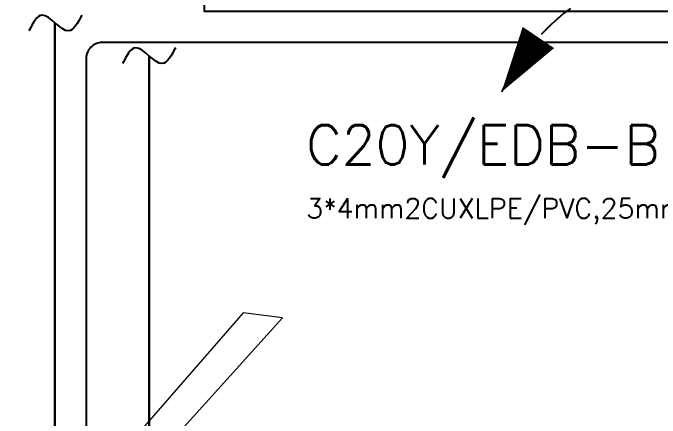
# Model space of a CAD drawing. Header units: inches. Extents: x 3955 to 4125, y 4886 to 4983.
# Drawn here: x 4029.757 to 4031.396, y 4923.449 to 4924.475 of the extents above; entities that cross this region are included whole.
import ezdxf

# ---------------------------------------------------------------- set-up
doc = ezdxf.new("R2010")
doc.units = ezdxf.units.IN
doc.header["$MEASUREMENT"] = 0
doc.linetypes.add('HIDDEN', pattern=[0.375, 0.25, -0.125])
doc.layers.get('0').update_dxf_attribs({"lineweight": 35})
doc.layers.add('DIM IN', color=12, linetype='Continuous', lineweight=15)
doc.layers.add('Shop Drawing', color=3, linetype='Continuous', lineweight=30)
for name, color, linetype in [('E-CUT', 30, 'Continuous'), ('E-LEADER', 30, 'Continuous'), ('E-TEXT', 2, 'Continuous'), ('N Wiring', 255, 'Continuous')]:
    doc.layers.add(name, color=color, linetype=linetype)
doc.styles.add('ELEC', font='romans.shx')

# ---------------------------------------------------------------- blocks, each defined once
blk = doc.blocks.new('*U10')
blk.add_line((-559.2, -63.8), (-627.7, -121.8))
blk.add_lwpolyline([(-627.7, -121.8, 0, 96, 0), (-493.2, -24, 96, 96, 0)], format="xyseb")
at = {"linetype": 'HIDDEN', "ltscale": 0.2}
blk.add_arc((-221, -539.5), 583, 67.7241, 134.241, dxfattribs=at)
blk = doc.blocks.new('A$C606D7A20')
at = {"layer": 'DIM IN', "ltscale": 2.5}
for p, q in [((15.89451, -14.74906, 0), (15.31112, -15.41834, 0)), ((15.99372, -14.76206, 0), (15.89451, -14.74906, 0)), ((15.37399, -15.44659, 0), (15.99372, -14.76206, 0))]:
    blk.add_line(p, q, dxfattribs=at)
at = {"layer": 'E-CUT'}
for points in [[(15.48533, -13.99541), (15.45188, -14.03555), (15.38497, -13.99541), (15.35151, -14.03555)], [(15.72251, -14.07808, 0), (15.68905, -14.11822, 0), (15.62214, -14.07808, 0), (15.58869, -14.11822, 0)]]:
    blk.add_spline(points, degree=3, dxfattribs=at)
at = {"layer": 'N Wiring'}
blk.add_lwpolyline([(15.79572, -10.57586), (15.79572, -13.98531), (17.10719, -13.98531), (17.10719, -14.06496), (15.53677, -14.06496, 0.4142136), (15.49677, -14.10496), (15.49677, -16.27154)], format="xyb", dxfattribs=at)
at = {"layer": 'Shop Drawing'}
for points in [[(15.4172, -14.01442), (15.4172, -16.26789)], [(15.65584, -14.09836), (15.65584, -16.2913)]]:
    blk.add_lwpolyline(points, dxfattribs=at)
at = {"layer": 'E-LEADER', "xscale": 0.001, "yscale": 0.001, "zscale": 0.001, "rotation": 19.94119348227059}
blk.add_blockref('*U10', (17.09757, -13.86129), dxfattribs=at)
at = {"layer": 'E-TEXT', "style": 'ELEC'}
for s, height, p in [('C20Y/EDB-B', 0.1, (16.05403, -14.37368, 0)), ('3*4mm2CUXLPE/PVC,25mmPVC CONDUIT EXPOSED', 0.05, (16.05403, -14.50949, 0))]:
    blk.add_text(s, height=height, dxfattribs=at).set_placement(p)

msp = doc.modelspace()

# ---------------------------------------------------------------- block references
msp.add_blockref('A$C606D7A20', (4014.4456, 4938.4649))

doc.saveas('drawing.dxf')
